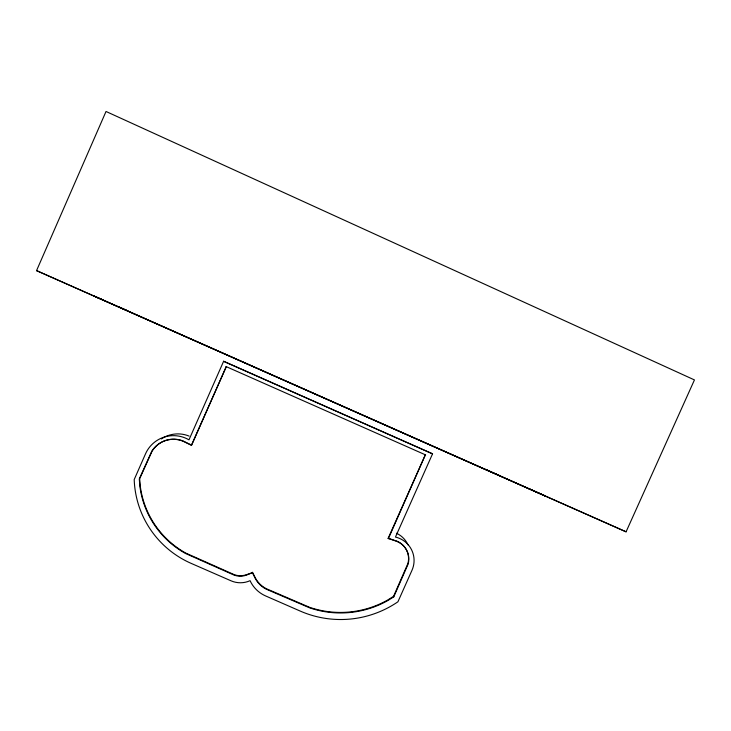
<?xml version="1.0" encoding="UTF-8"?>
<svg xmlns="http://www.w3.org/2000/svg" width="731" height="731" viewBox="0 0 731 731"><rect width="100%" height="100%" fill="white"/><g stroke="black" fill="none" stroke-linecap="round" stroke-linejoin="round"><path stroke-width="1.1" d="M252.405 572.684L246.639 574.639A18.138 18.047 -3.2 0 1 234.386 574.721L185.857 553.12A89.968 89.685 8.4 0 1 140.261 486.069L139.658 478.732L152.103 451.128A25.411 25.302 17.5 0 1 183.307 441.067L191.632 445.179L226.281 366.624L191.385 445.316L183.033 441.204A25.475 25.366 17.5 0 0 151.756 451.283L139.283 478.951L139.886 486.307A90.187 89.904 8.4 0 0 185.592 553.513L234.24 575.169A18.184 18.092 -3.3 0 0 246.521 575.087L252.405 572.684L255.274 578.459A25.649 25.521 -9.8 0 0 266.157 589.149L309.679 607.863A95.88 95.542 -22.8 0 0 388.042 600.425L393.781 596.843L408.19 563.912A19.125 19.024 -28.5 0 0 397.043 541.47L388.134 538.345L425.369 454.783L388.353 538.701M36.55 270.616L106.022 111.477L694.45 379.928L626.074 531.821L36.55 270.616L626.074 531.821M223.613 361.297L188.982 439.843A30.629 30.492 17.2 0 0 145.515 453.85L134.202 479.563A95.313 95.012 8.1 0 0 191.23 563.409L231.023 580.807A23.301 23.182 -3.4 0 0 250.075 580.679A30.757 30.601 -9.8 0 0 265.645 595.948L300.194 611.061A100.997 100.631 -22.8 0 0 397.929 601.787L411.982 570.308A24.242 24.114 -28.4 0 0 395.453 537.066L432.551 453.832L223.613 361.297L432.551 453.832M252.515 572.236L255.375 578.002A25.585 25.457 -9.8 0 0 266.239 588.665L309.652 607.342A95.66 95.313 -22.8 0 0 387.832 599.923L393.552 596.35L407.935 563.491A19.079 18.979 -28.5 0 0 396.805 541.104L388.134 538.345M103.345 300.112L93.888 295.973L545.372 496.02L528.677 488.573M119.354 307.121L127.103 310.52M226.107 366.578L425.67 454.947M485.603 469.366L499.364 475.506M393.552 596.35L393.781 596.843M396.44 533.237A23.392 23.273 -28.4 0 1 407.989 544.86M161.387 438.92A29.542 29.423 17.4 0 1 189.119 436.096"/></g></svg>
